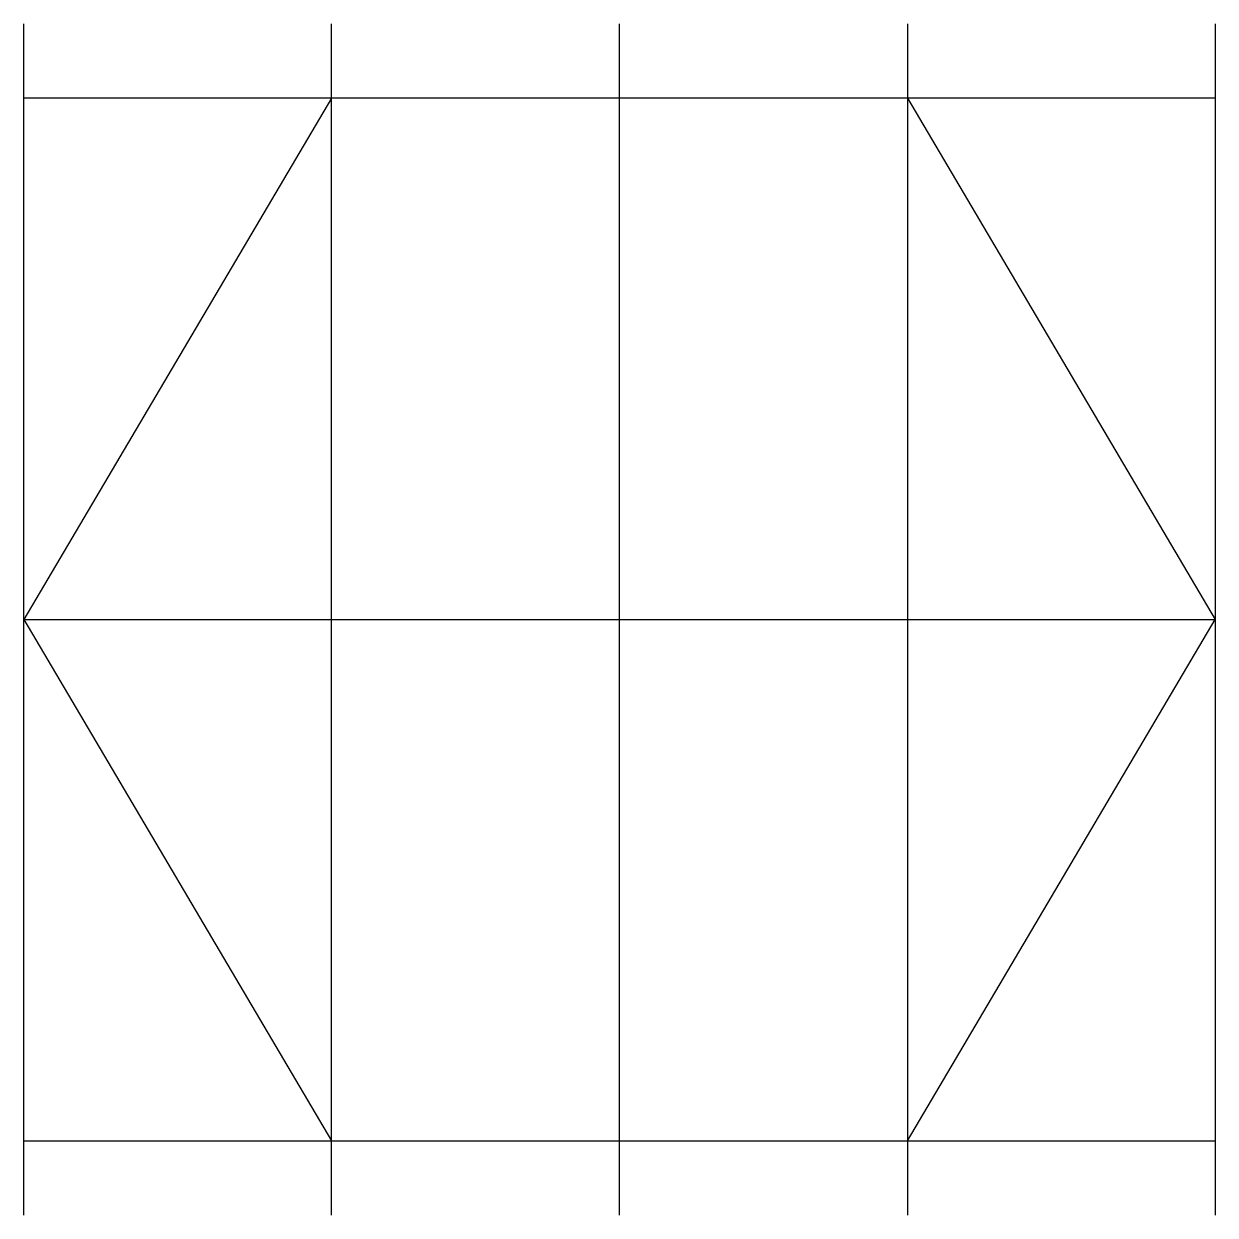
# Model space of a CAD drawing. Extents: x -12 to 12, y -12 to 12.
import ezdxf

# ---------------------------------------------------------------- set-up
doc = ezdxf.new("R2010")
doc.units = 0
doc.layers.get('0').update_dxf_attribs({"linetype": 'CONTINUOUS'})

msp = doc.modelspace()

# ---------------------------------------------------------------- linework, layer by layer
at = {"linetype": 'CONTINUOUS'}
for p, q in [((-12, -12), (-12, 12)), ((-5.8, -12), (-5.8, 12)), ((0, -12), (0, 12)), ((5.8, 12), (5.8, -12)), ((12, 12), (12, -12)), ((12, 10.5), (-12, 10.5)), ((-5.8, 10.5), (-12, 0)), ((5.8, 10.5), (-5.8, 10.5)), ((5.8, 10.5), (12, 0)), ((-12, 0), (12, 0)), ((-12, 0), (-5.8, -10.5)), ((5.8, -10.5), (12, 0)), ((-12, -10.5), (12, -10.5)), ((-5.8, -10.5), (5.8, -10.5))]:
    msp.add_line(p, q, dxfattribs=at)

doc.saveas('drawing.dxf')
